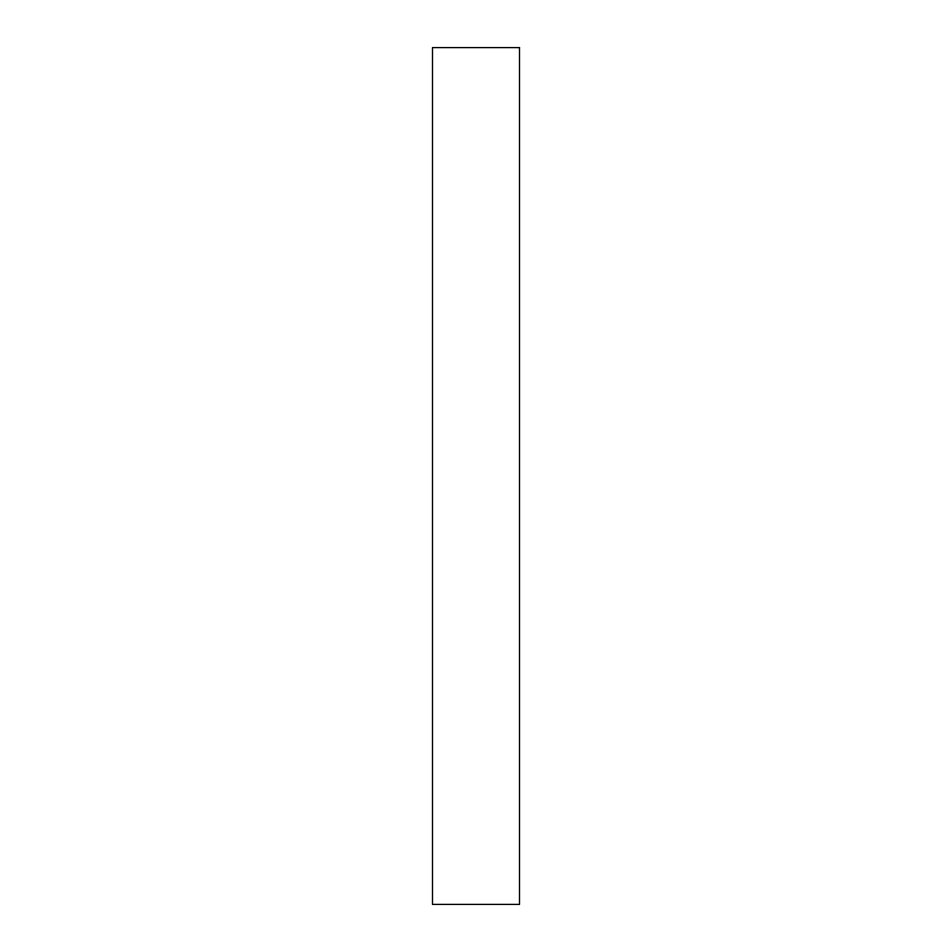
<?xml version="1.0" encoding="UTF-8"?>
<svg xmlns="http://www.w3.org/2000/svg" width="952" height="952" viewBox="0 0 952 952"><rect width="100%" height="100%" fill="white"/><g stroke="black" fill="none" stroke-linecap="round" stroke-linejoin="round"><path stroke-width="1.43" d="M519.506 47.6L432.494 47.6L432.494 904.4L519.506 904.4L519.506 47.6"/></g></svg>
